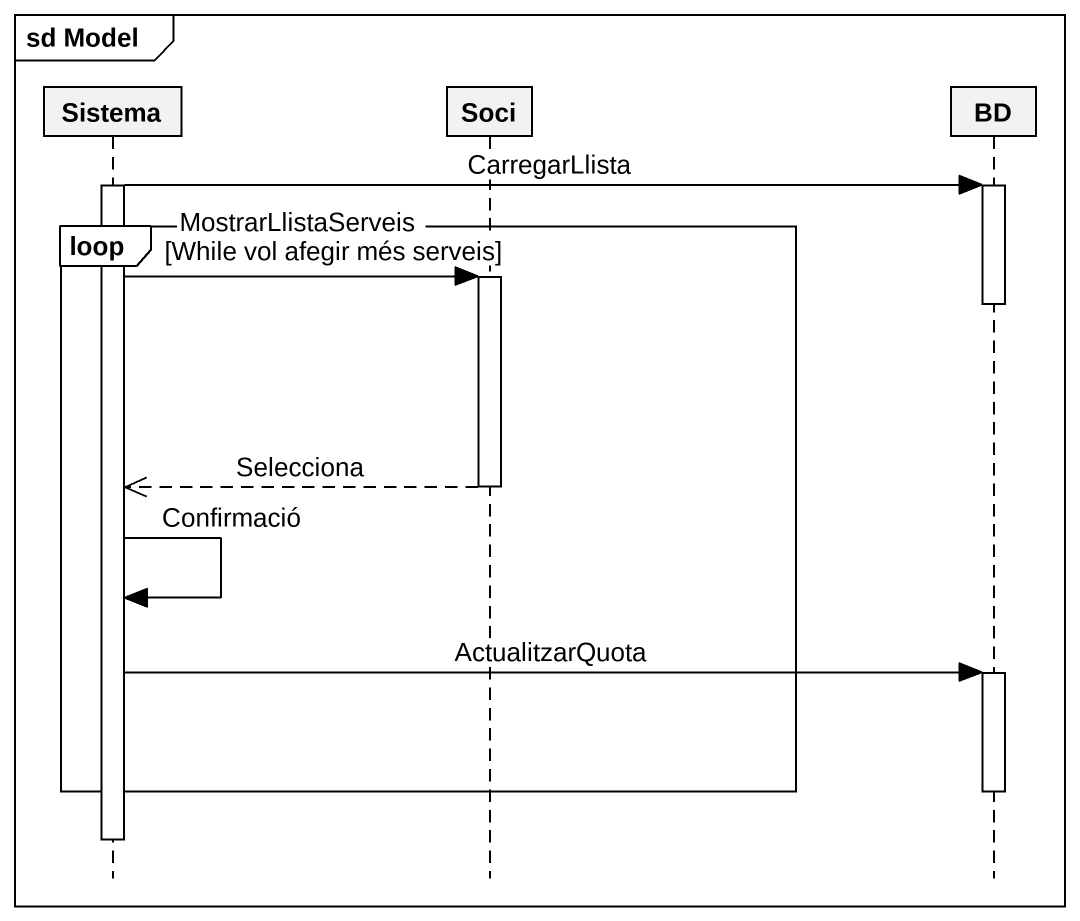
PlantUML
@startuml
mainframe sd Model
hide footbox
participant Sistema
participant Soci
participant BD

activate Sistema
Sistema -> BD : CarregarLlista
activate BD
loop While vol afegir més serveis
  Sistema -> Soci : MostrarLlistaServeis
  activate Soci
  deactivate BD
  Soci -->> Sistema : Selecciona
  deactivate Soci
  Sistema -> Sistema : Confirmació
  Sistema -> BD : ActualitzarQuota
  activate BD
end
deactivate BD
deactivate Sistema
@enduml
